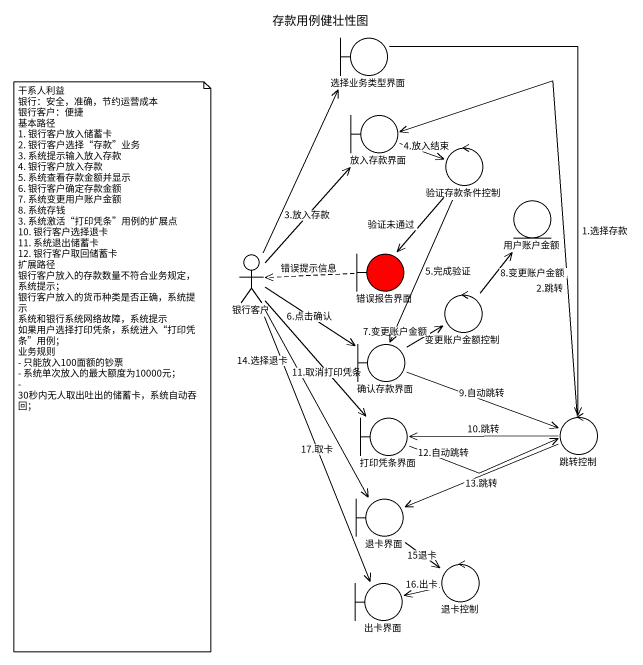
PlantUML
@startuml
title 存款用例健壮性图
boundary 选择业务类型界面 #FFFFFF
boundary 放入存款界面 #FFFFFF
control 验证存款条件控制 #FFFFFF
entity 用户账户金额 #FFFFFF
actor 银行客户 #FFFFFF
boundary 错误报告界面 #FF0000
control 变更账户金额控制 #FFFFFF
boundary 确认存款界面 #FFFFFF
boundary 打印凭条界面 #FFFFFF
control 跳转控制 #FFFFFF
boundary 退卡界面 #FFFFFF
boundary 出卡界面 #FFFFFF
control 退卡控制 #FFFFFF
选择业务类型界面 --> 跳转控制 : 1.选择存款
放入存款界面 -right-> 验证存款条件控制 : 4.放入结束
验证存款条件控制 --> 错误报告界面 : 验证未通过
验证存款条件控制 --> 确认存款界面 : 5.完成验证
银行客户 -up-> 选择业务类型界面
银行客户 -up-> 放入存款界面 : 3.放入存款
银行客户 -right-> 确认存款界面 : 6.点击确认
银行客户 --> 打印凭条界面 : 11.取消打印凭条
银行客户 --> 退卡界面 : 14.选择退卡
银行客户 --> 出卡界面 : 17.取卡
错误报告界面 .left.> 银行客户 : 错误提示信息
变更账户金额控制 -up-> 用户账户金额 : 8.变更账户金额
确认存款界面 -up-> 变更账户金额控制 : 7.变更账户金额
确认存款界面 -right-> 跳转控制 : 9.自动跳转
打印凭条界面 -right-> 跳转控制 : 12.自动跳转
跳转控制 -up-> 放入存款界面 : 2.跳转
跳转控制 -left-> 打印凭条界面 : 10.跳转
跳转控制 -left-> 退卡界面 : 13.跳转
退卡界面 --> 退卡控制 : 15退卡
退卡控制 -left-> 出卡界面 : 16.出卡
note as N1
  干系人利益
  银行：安全，准确，节约运营成本
  银行客户：便捷
  基本路径
  1. 银行客户放入储蓄卡
  2. 银行客户选择“存款”业务
  3. 系统提示输入放入存款
  4. 银行客户放入存款
  5. 系统查看存款金额并显示
  6. 银行客户确定存款金额
  7. 系统变更用户账户金额
  8. 系统存钱
  3. 系统激活“打印凭条”用例的扩展点
  10. 银行客户选择退卡
  11. 系统退出储蓄卡
  12. 银行客户取回储蓄卡
  扩展路径
  银行客户放入的存款数量不符合业务规定，系统提示；
  银行客户放入的货币种类是否正确，系统提示
  系统和银行系统网络故障，系统提示
  如果用户选择打印凭条，系统进入“打印凭条”用例；
  业务规则
  - 只能放入100面额的钞票
  - 系统单次放入的最大额度为10000元；
  - 30秒内无人取出吐出的储蓄卡，系统自动吞回；
end note
@enduml
